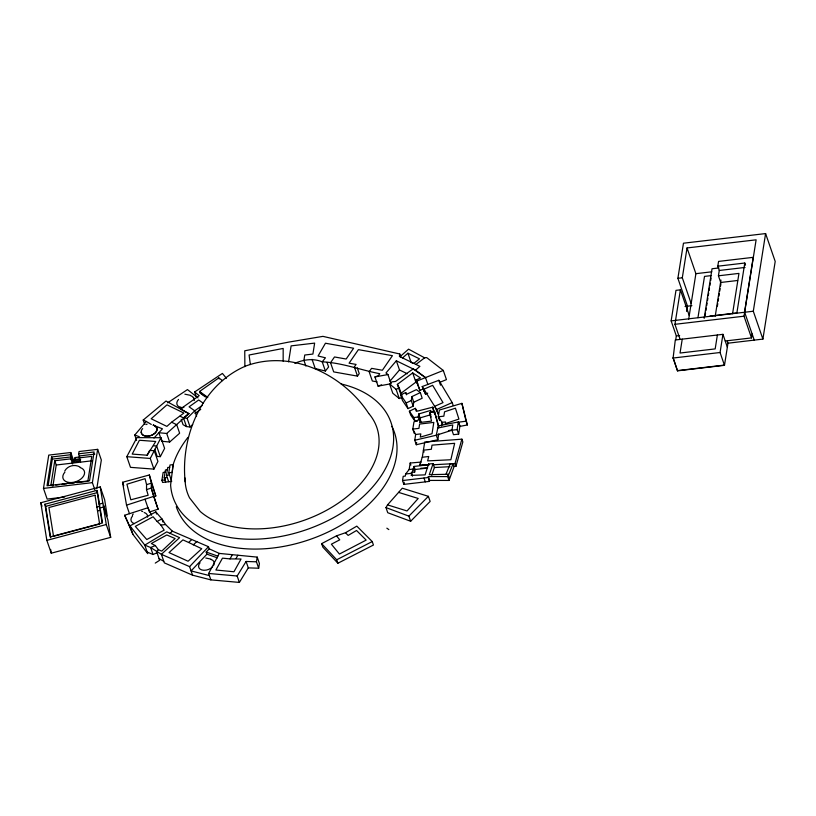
<?xml version="1.0" encoding="UTF-8"?>
<svg xmlns="http://www.w3.org/2000/svg" width="816" height="816" viewBox="0 0 816 816"><rect width="100%" height="100%" fill="white"/><g stroke="black" fill="none" stroke-linecap="round" stroke-linejoin="round"><path stroke-width="1.22" d="M283.152 361.151L283.183 348.442L249.084 355.001L250.369 364.568M146.513 489.61L146.564 484.643L145.075 478.676L126.929 484.214L130.825 499.8L148.155 495.251L146.513 489.61L151.246 488.08L151.399 483.164L149.348 474.973L122.543 482.276L126.531 505.145L129.469 513.692M727.28 341.149L727.984 343.199L724.475 365.323L677.515 370.841L673.108 358.03L675.301 339.976L722.945 334.336L727.352 347.188M154.183 425.503L153.765 425.309M64.709 497.015L47.155 499.086L43.472 488.407L48.746 455.104L70.798 452.513L73.889 461.489M70.798 452.513L70.441 454.767L51.592 456.98L47.032 485.775L89.536 480.777L94.105 451.982L78.693 453.798L80.59 462.142M48.164 485.408L52.326 459.122L51.592 456.98M52.326 459.122L71.176 456.909L70.87 458.847L54.774 460.734L50.827 485.653L53.295 485.357M52.887 486.183L56.243 465.008L54.774 460.734M74.868 459.388L75.164 457.531L79.754 456.991M75.164 460.244L75.164 457.531M78.693 453.798L79.05 451.544L97.655 449.351L101.337 460.03L96.839 488.396M94.829 489.773L92.381 482.654L97.655 449.351M168.769 472.831L172.186 472.433L173.043 464.63L170.014 464.987L168.769 472.831L171.707 481.379L162.629 482.45L161.894 480.308L163.139 472.454L165.158 472.219M165.658 482.093L164.189 477.819L165.434 469.965L167.443 469.73M165.281 477.707L164.924 479.951L161.894 480.308M168.688 481.736L166.474 475.33L167.719 467.476L169.738 467.242M192.556 575.178L189.608 566.641L161.384 554.329L179.591 537.673L166.77 531.859L144.779 545.098L150.634 547.536L161.384 554.329L164.322 562.867L192.556 575.178L210.854 579.87L239.374 582.42L248.299 567.875L258.672 568.222L256.459 561.816L257.203 557.114L219.29 553.411L209.222 548.842L208.488 546.71L172.4 531.196L165.577 524.525L161.915 518.884L155.815 511.887L129.989 525.861L132.937 534.409L147.727 553.646L144.779 545.098L129.989 525.861M288.589 361.835L291.118 345.872L314.639 343.108L312.905 354.062L304.756 355.021L303.919 360.325L305.898 366.068M258.672 568.222L259.417 563.519L257.203 557.114M244.882 366.67L244.749 350.798L288.589 342.128L322.932 336.365L399.769 354.001L399.391 356.398L419.883 366.353L415.589 370.138L396.341 360.784L385.968 372.973L387.937 374.554L391.099 383.734L378.083 386.131L374.921 376.951L378.41 375.666L379.766 373.697C360.539 370.005 342.057 362.722 322.228 361.845C313.232 358.071 303.562 359.591 294.821 363.293M413.12 406.205L411.295 400.544L411.917 396.586L420.342 392.588L422.168 398.249L413.743 402.247L413.12 406.205L408.01 408.632L402.512 400.564L400.687 394.903L405.685 392.527L406.817 394.179L416.395 389.63L420.342 392.588M429.644 480.42L449.024 480.44L447.698 476.595L428.318 476.575L429.491 481.379L403.859 484.388L402.543 480.553L403.206 476.32L405.307 476.075L405.634 474.004L409.153 469.516L410.183 463.029L420.811 462.091M403.859 484.388L404.195 482.276M419.251 419.954L418.241 417.007L418.72 413.977L430.817 410.366L430.522 412.192L433.52 411.774L432.857 407.143L417.272 411.172L415.283 408.337L409.367 411.193L410.723 415.12L415.181 421.454L417.384 421.189M438.773 433.775L437.835 439.722L416.293 444.73L414.752 440.252L415.66 434.489L412.814 429.094L413.957 421.882L420.118 419.179L421.28 422.545M419.75 419.924L420.067 417.904L418.72 413.977M420.118 419.179L419.587 422.525L431.531 421.117L429.583 412.519L434.449 411.284L438.845 426.748M416.293 444.73L416.66 442.435M428.563 463.937L428.828 464.702L414.028 466.446L411.182 475.381L425.116 474.871L428.563 463.937L433.072 463.692L434.398 467.527L431.756 475.218M411.335 472.464L414.681 472.066L415.089 469.516L414.028 466.446M422.3 457.256L424.718 441.997L461.887 439.161L462.845 441.935L455.94 466.354L454.135 466.456L449.024 480.44M429.491 481.379L428.318 476.575M434.449 411.284L438.263 425.921L436.285 435.234L437.835 439.722M441.507 425.983L442.088 422.331L438.314 416.813L439.385 410.06L461.907 403.359L467.364 424.952L459.857 426.411L458.317 421.933L438.263 425.921M447.698 476.595L448.076 474.259L429.298 474.667L433.072 463.692M437.417 428.104L452.788 424.932L451.952 430.226L453.492 434.704L458.643 434.102L457.103 429.614L458.317 421.933M458.643 434.102L459.938 425.932L458.643 422.168L466.069 421.199L467.364 424.952M675.699 339.925L676.331 335.937L671.15 320.892L675.985 290.353L680.401 289.843L689.255 315.568M686.725 310.998L687.49 306.184L677.892 278.317L683.461 243.209L765.602 233.58L775.2 261.446L762.899 339.099L727.984 343.199M680.116 339.364L674.934 324.319L680.401 289.843M691.162 303.532L682.309 277.797L687.041 247.952L756.116 239.822L744.019 316.19L751.495 337.906L725.24 340.996M682.247 339.119L680.044 353.032L715.183 348.901L717.386 334.988M677.515 370.841L673.139 357.785M688.673 319.229L695.895 273.676L687.041 247.952M697.966 317.669L704.504 276.4L711.47 275.584M704.177 318.332L712.031 268.76L718.916 267.944M705.126 315.598L705.524 313.099M705.922 310.6L706.309 308.101M706.707 305.602L707.105 303.093M707.503 300.594L707.9 298.095M708.298 295.596L708.696 293.097M709.094 290.588L709.481 288.089M709.879 285.59L710.277 283.091M710.675 280.592L711.073 278.083M737.633 280.49L720.712 282.479L718.427 275.808L719.273 270.473L717.794 266.2L718.559 261.416L753.239 257.336L744.406 313.089M715.214 316.241L720.946 280.031M717.376 306.122L717.764 303.623M718.162 301.124L718.559 298.625M718.957 296.126L719.355 293.627M719.753 291.139L720.14 288.64M720.538 286.141L720.936 283.642M724.475 365.323L720.069 352.512L722.945 334.336M732.564 313.732L738.959 273.401L718.427 275.808M717.794 266.2L744.784 263.027L736.879 312.926L709.889 316.098M762.899 339.099L753.301 311.233L765.602 233.58M751.495 337.906L752.117 333.958M686.562 311.018L687.49 306.184M428.93 464.998L419.842 465.497L420.709 461.785M419.842 465.497L422.168 457.276L428.737 456.501L427.635 460.887L450.86 459.745L454.645 443.323L432.001 445.159L431.348 449.269L423.412 450.208L424.055 452.054M455.94 466.354L454.991 463.58L461.887 439.161M446.015 474.188L450.248 463.794L453.166 463.641L454.135 466.456M448.423 475.279L453.166 463.641M147.145 455.216L155.723 441.487L139.403 440.252L132.212 454.084L147.145 455.216L149.654 450.391L154.265 450.738L157.937 461.417L153.928 469.118L130.478 467.344L126.796 456.674L136.915 437.641L160.936 437.723L164.608 448.402L160.313 456.664L157.192 456.43L154.734 449.31M160.936 437.723L150.256 458.449L153.928 469.118M210.854 579.87L208.651 573.454L219.29 553.411M230.02 558.889L241.046 559.011L233.947 571.771L215.883 570.017L222.472 558.154L230.02 558.889L232.142 555.074M236.048 558.532L237.874 555.237M385.978 507.593L387.529 504.89L402.288 488.203L428.38 496.332L430.144 501.452L410.652 521.261L387.743 512.723L385.978 507.593L408.887 516.14L410.652 521.261M239.374 582.42L237.16 576.004L246.095 561.469L256.459 561.816M327.022 362.386L328.603 366.976L325.39 371.025L322.228 361.845L325.441 357.796L318.067 355.99L325.451 343.23L353.603 348.238L346.157 359.03L334.499 356.959L330.531 362.722L333.693 371.902L357.5 376.125L359.244 373.606L357.265 367.863M64.75 470.985C67.626 465.681 74.888 463.957 79.988 467.017M132.416 515.151L133.222 513.998M158.324 549.647L161.721 551.116L175.114 538.56L166.811 534.959L151.348 543.507L155.305 545.537L158.324 549.647L156.703 551.749L159.64 560.286L155.264 563.101M136.598 440.375L134.762 435.03L146.329 421.474L151.286 424.442M389.926 381.215L399.503 369.964L396.341 360.784M153.989 438.049L162.445 428.828L155.009 425.891M189.608 566.641L208.488 546.71M217.413 557.869L206.938 554.166L206.203 552.034L209.222 548.842M206.938 554.166L191.087 570.914L209.386 575.596M408.887 516.14L428.38 496.332M192.647 424.524L190.108 427.023L186.476 426.574L183.478 417.853L187.109 418.312L194.728 410.795L202.388 405.348M226.46 378.318L222.401 373.432L194.606 391.986L199.237 395.648L180.571 408.938L188.873 413.661L166.709 433.48L158.875 432.725L161.823 441.262L169.646 442.027L179.642 433.225L176.695 424.677L171.615 422.219L166.872 426.391L151.164 418.771L166.974 404.838L183.896 413.049L171.615 422.219M401.401 397.667L399.279 398.555L392.782 393.241L389.599 384.02L391.874 381.888L395.556 381.449L413.141 368.903L425.493 377.594L427.88 384.53M170.054 533.348L172.4 531.196M188.608 542.467L201.746 548.74L188.078 561.235L169.014 552.595L182.917 539.876L188.608 542.467L191.474 539.845M193.239 544.884L196.952 541.477M400.013 356.694L408.571 349.166L424.636 357.826L426.686 357.592L443.292 370.444L446.454 379.624L439.783 382.327M402.553 357.928L407.929 353.206L419.506 358.836L413.824 363.406M144.667 424.31L143.198 420.046L166.005 401.033L188.873 413.661M183.478 417.853L188.812 413.488M415.946 364.436L424.636 357.826M417.833 383.398L415.885 382.133L400.544 393.608L397.361 384.377L412.702 372.912L420.485 377.951L415.895 380.113L419.903 390.364L423.188 389.038M194.973 413.477L200.746 409.367M153.928 425.391L153.122 425.197L154.02 425.381M205.275 396.831L200.134 393.139L199.553 391.476L218.79 377.91L222.574 380.633M167.627 402.839L187.476 389.589L197.992 397.892M345.484 532.746L356.806 526.136L372.239 541.559L373.432 545.027L337.885 563.244L322.83 547.108L321.637 543.64L336.498 535.837L345.484 532.746L348.146 535.408L356.541 530.492L366.16 540.1L339.425 554.054L331.388 544.19L339.752 539.825L336.498 535.837M157.151 521.455L160.925 525.076L164.179 530.135L146.778 539.549L135.313 526.381L153.082 516.773L157.151 521.455L161.915 518.884L163.016 522.087M321.637 543.64L336.692 559.786L372.239 541.559M400.687 394.903L406.184 402.961L411.295 400.544M453.206 405.501L452.197 402.574L438.855 380.307L422.219 386.549L425.513 394.108L427.717 393.128M422.219 386.549L436.652 409.489L452.197 402.574M155.305 545.537L150.634 547.536L153.031 554.503L156.539 552.993M389.599 384.02L396.107 389.324L399.289 387.988L402.074 396.066M415.895 380.113L416.721 381.133L443.292 370.444M145.942 424.575L147.155 424.106M378.083 386.131L381.572 384.856M126.531 505.145L153.673 496.393L151.246 488.08L158.08 509.215L149.41 512.009L144.993 499.198M132.937 534.409L124.664 515.243L147.941 507.736L151.572 515.212M146.564 484.643L151.399 483.164L155.815 495.985L153.398 496.72M420.067 417.904L430.96 414.65M40.8 502.748L100.225 486.907L104.642 499.729L107.253 515.967L103.571 505.288L104.203 509.194L107.875 519.874L110.69 537.356L51.255 553.187L46.849 540.376L40.8 502.748L42.004 506.236M96.89 490.385L102.133 523.056L50.184 536.897L44.941 504.227L96.89 490.385L97.624 492.517L45.676 506.359L50.725 537.785M99.093 504.155L102.836 503.156M96.9 507.073L99.838 506.287L97.818 493.772M99.725 508.052L103.469 507.052M97.532 510.969L100.46 510.194L102.469 522.699M46.849 540.376L106.274 524.535L100.225 486.907M414.752 440.252L436.285 435.234L451.952 430.226L457.103 429.614M448.423 430.634L451.972 429.91M374.921 376.951L387.937 374.554M719.273 270.473L745.028 267.444M695.895 273.676L711.807 271.81M677.892 278.317L682.309 277.797M685.063 306.469L691.897 305.663M671.15 320.892L753.301 311.233M674.934 324.319L744.019 316.19M676.331 335.937L679.636 335.549M673.108 358.03L720.069 352.512M423.902 391.425L424.952 391.292M677.555 370.607L724.516 365.078M79.427 455.93L94.84 454.124M409.367 411.193L413.824 417.527L418.241 417.007M79.121 457.878L91.78 456.389L87.832 481.297L76.724 482.603M72.196 459.724L79.019 458.929M73.593 460.632L80.672 459.796M80.019 461.193L72.94 462.029L70.441 454.767M56.243 465.008L91.984 460.805M415.66 434.489L420.811 433.888L420.301 437.121L432.021 433.694L433.806 422.402L419.608 424.065L418.924 428.369L412.814 429.094L414.355 433.582M55.763 485.071L59.456 484.633M61.924 484.347L66.861 483.766M69.329 483.47L74.266 482.888M43.472 488.407L92.381 482.654M166.474 475.33L169.504 474.973M164.189 477.819L167.209 477.462M409.153 469.516L413.62 468.996L414.681 472.066M415.089 469.516L427.421 468.068M405.634 474.004L411.519 473.311L412.508 476.197M402.543 480.553L428.165 477.533M160.925 525.076L165.577 524.525M419.74 465.202L428.828 464.702M433.439 464.753L454.991 463.58M420.801 468.272L427.615 467.905M434.398 467.527L450.014 466.681M184.865 394.179L190.597 395.362M205.785 558.032L210.936 559.093M153.265 425.238L154.306 425.513M153.51 445.75L156.641 445.985L160.313 456.664M126.796 456.674L150.256 458.449M208.651 573.454L237.16 576.004M377.043 381.837L372.331 381.001L369.169 371.821L371.555 368.342L382.367 370.26L392.425 355.674L358.418 349.636L349.075 363.181L356.082 364.426L354.338 366.945L357.5 376.125M179.948 407.215L181.591 407.521A9.323 5.967 -19 0 0 183.875 407.459M141.627 511.214L142.729 511.52M325.39 371.025L315.231 368.546L312.069 359.366M398.565 492.364L418.2 498.474L407.031 510.959L387.529 504.89M154.826 425.799L156.56 427.054A8.119 5.192 -19 0 1 153.418 434.408A8.119 5.192 -19 0 1 143.218 435.142L142.157 434.143M206.203 552.034L217.841 556.145M134.762 435.03L139.301 436.693M147.176 552.065L153.031 554.503M143.198 420.046L146.329 421.474M413.192 363.416L411.091 362.386L407.929 353.206M399.503 369.964L407.347 373.779M159.1 558.705L163.781 561.286M180.122 416.14L183.539 418.027M186.476 426.574L183.059 424.677L181.223 419.342M386.845 528.166L388.834 529.584M199.553 391.476L207.784 397.382M199.9 392.455L207.091 397.627M203.368 403.318L198.706 399.973L189.088 406.817L194.728 410.795L196.605 416.242M415.589 370.138L425.503 377.635M155.989 426.533L154.775 425.779L156.907 428.257A8.211 5.253 -19 0 1 150.236 435.734C146.9 436.958 140.791 436.172 141.137 431.531A8.211 5.253 -19 0 1 142.647 428.614M368.822 413.61C343.352 374.32 291.047 348.86 245.341 366.19C201.695 385.121 180.438 436.254 185.161 481.715M141.586 432.847L141.168 432.266L141.586 432.908M397.361 384.377L399.289 387.988M193.331 397.443L193.81 398.483M124.664 515.243L131.458 530.135M744.784 263.027L745.518 265.159M744.641 312.242L754.239 340.109M438.855 380.307L440.528 385.183M442.731 424.208L442.088 422.331L445.536 421.923L445.261 423.637L458.929 419.067L455.42 408.173L444.547 411.815L443.863 416.16L438.314 416.813L439.61 420.566M436.652 409.489L438.325 414.355L434.734 406.297L443.017 402.614L432.653 385.325L423.83 389.242L425.513 394.108M432.857 407.143L434.714 414.548M429.583 412.519L431.134 417.007M416.721 381.133L419.903 390.364M448.076 474.259L449.392 478.105M412.702 372.912L415.885 382.133M399.769 354.001L400.952 357.449M415.283 408.337L416.293 411.284M413.824 417.527L415.181 421.454M396.107 389.324L399.279 398.555M423.983 478.023L425.309 481.868M410.183 463.029L410.887 465.079M336.692 559.786L337.885 563.244M218.79 377.91L219.127 378.899M194.606 391.986L196.136 396.433M246.095 561.469L248.299 567.875M187.109 418.312L190.108 427.023M166.709 433.48L169.646 442.027M149.348 474.973L155.815 495.985M153.673 496.393L158.08 509.215M155.815 511.887L156.56 514.019M122.543 482.276L123.746 485.775M106.274 524.535L110.69 537.356M70.87 458.847L72.634 463.967M44.941 504.227L45.676 506.359M411.917 396.586L413.743 402.247M405.685 392.527L406.419 394.791M406.184 402.961L408.01 408.632M461.907 403.359L466.069 421.199M50.653 549.423L51.255 553.187M391.874 426.35A115.229 73.766 -19 0 1 313.752 538.091A115.229 73.766 -19 0 1 176.276 506.716M341.19 383.979A115.229 73.766 -19 0 1 338.283 514.967A115.229 73.766 -19 0 1 170.615 484.969L173.155 464.661A115.229 73.766 -19 0 1 187.976 437.366M369.22 414.049A100.195 64.138 -19 0 1 329.531 508.633A100.195 64.138 -19 0 1 200.257 511.499L189.557 497.893A100.195 64.138 -19 0 1 185.079 478.033M211.058 559.49A8.119 5.192 -19 0 1 213.721 565.243M212.731 566.661A8.119 5.192 -19 0 1 201.746 569.935A8.119 5.192 -19 0 1 200.073 562.754M144.177 512.54A8.599 5.508 -19 0 1 147.523 517.109M134.303 523.617A8.599 5.508 -19 0 1 132.539 516.008M194.239 400.585A9.027 5.773 -19 0 0 193.555 397.657L192.382 396.556A9.027 5.773 -19 0 0 190.73 395.791M182.366 407.776A9.027 5.773 -19 0 1 180.367 407.408L178.724 406.654A9.027 5.773 -19 0 1 178.51 399.432M80.162 467.568A11.271 7.211 -19 0 1 82.477 477.533A11.271 7.211 -19 0 1 67.228 482.072A11.271 7.211 -19 0 1 64.913 472.107M95.003 495.241L48.919 507.521L53.54 536.316L99.623 524.035L95.003 495.241"/></g></svg>
